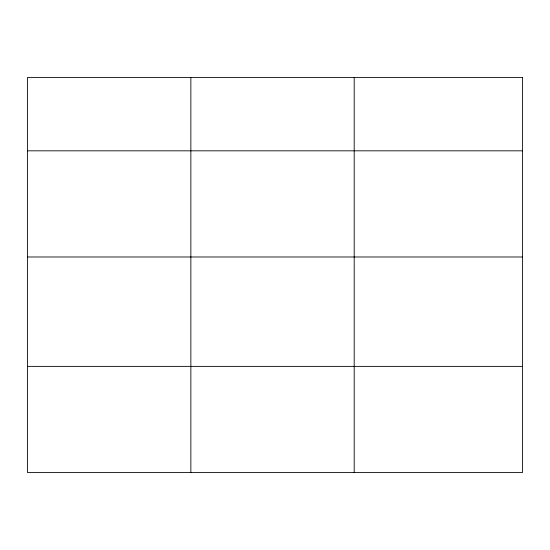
<?xml version="1.0" encoding="UTF-8"?>
<svg xmlns="http://www.w3.org/2000/svg" width="550" height="550" viewBox="0 0 550 550"><rect width="100%" height="100%" fill="white"/><g stroke="black" fill="none" stroke-linecap="round" stroke-linejoin="round"><path stroke-width="0.82" d="M27.5 150.824L522.5 150.824M27.5 256.988L522.5 256.988M27.5 366.376L522.5 366.376M354.2 77.454L354.2 472.546M190.85 77.454L190.85 472.546M522.5 77.454L27.5 77.454L27.5 472.546L522.5 472.546L522.5 77.454"/></g></svg>
